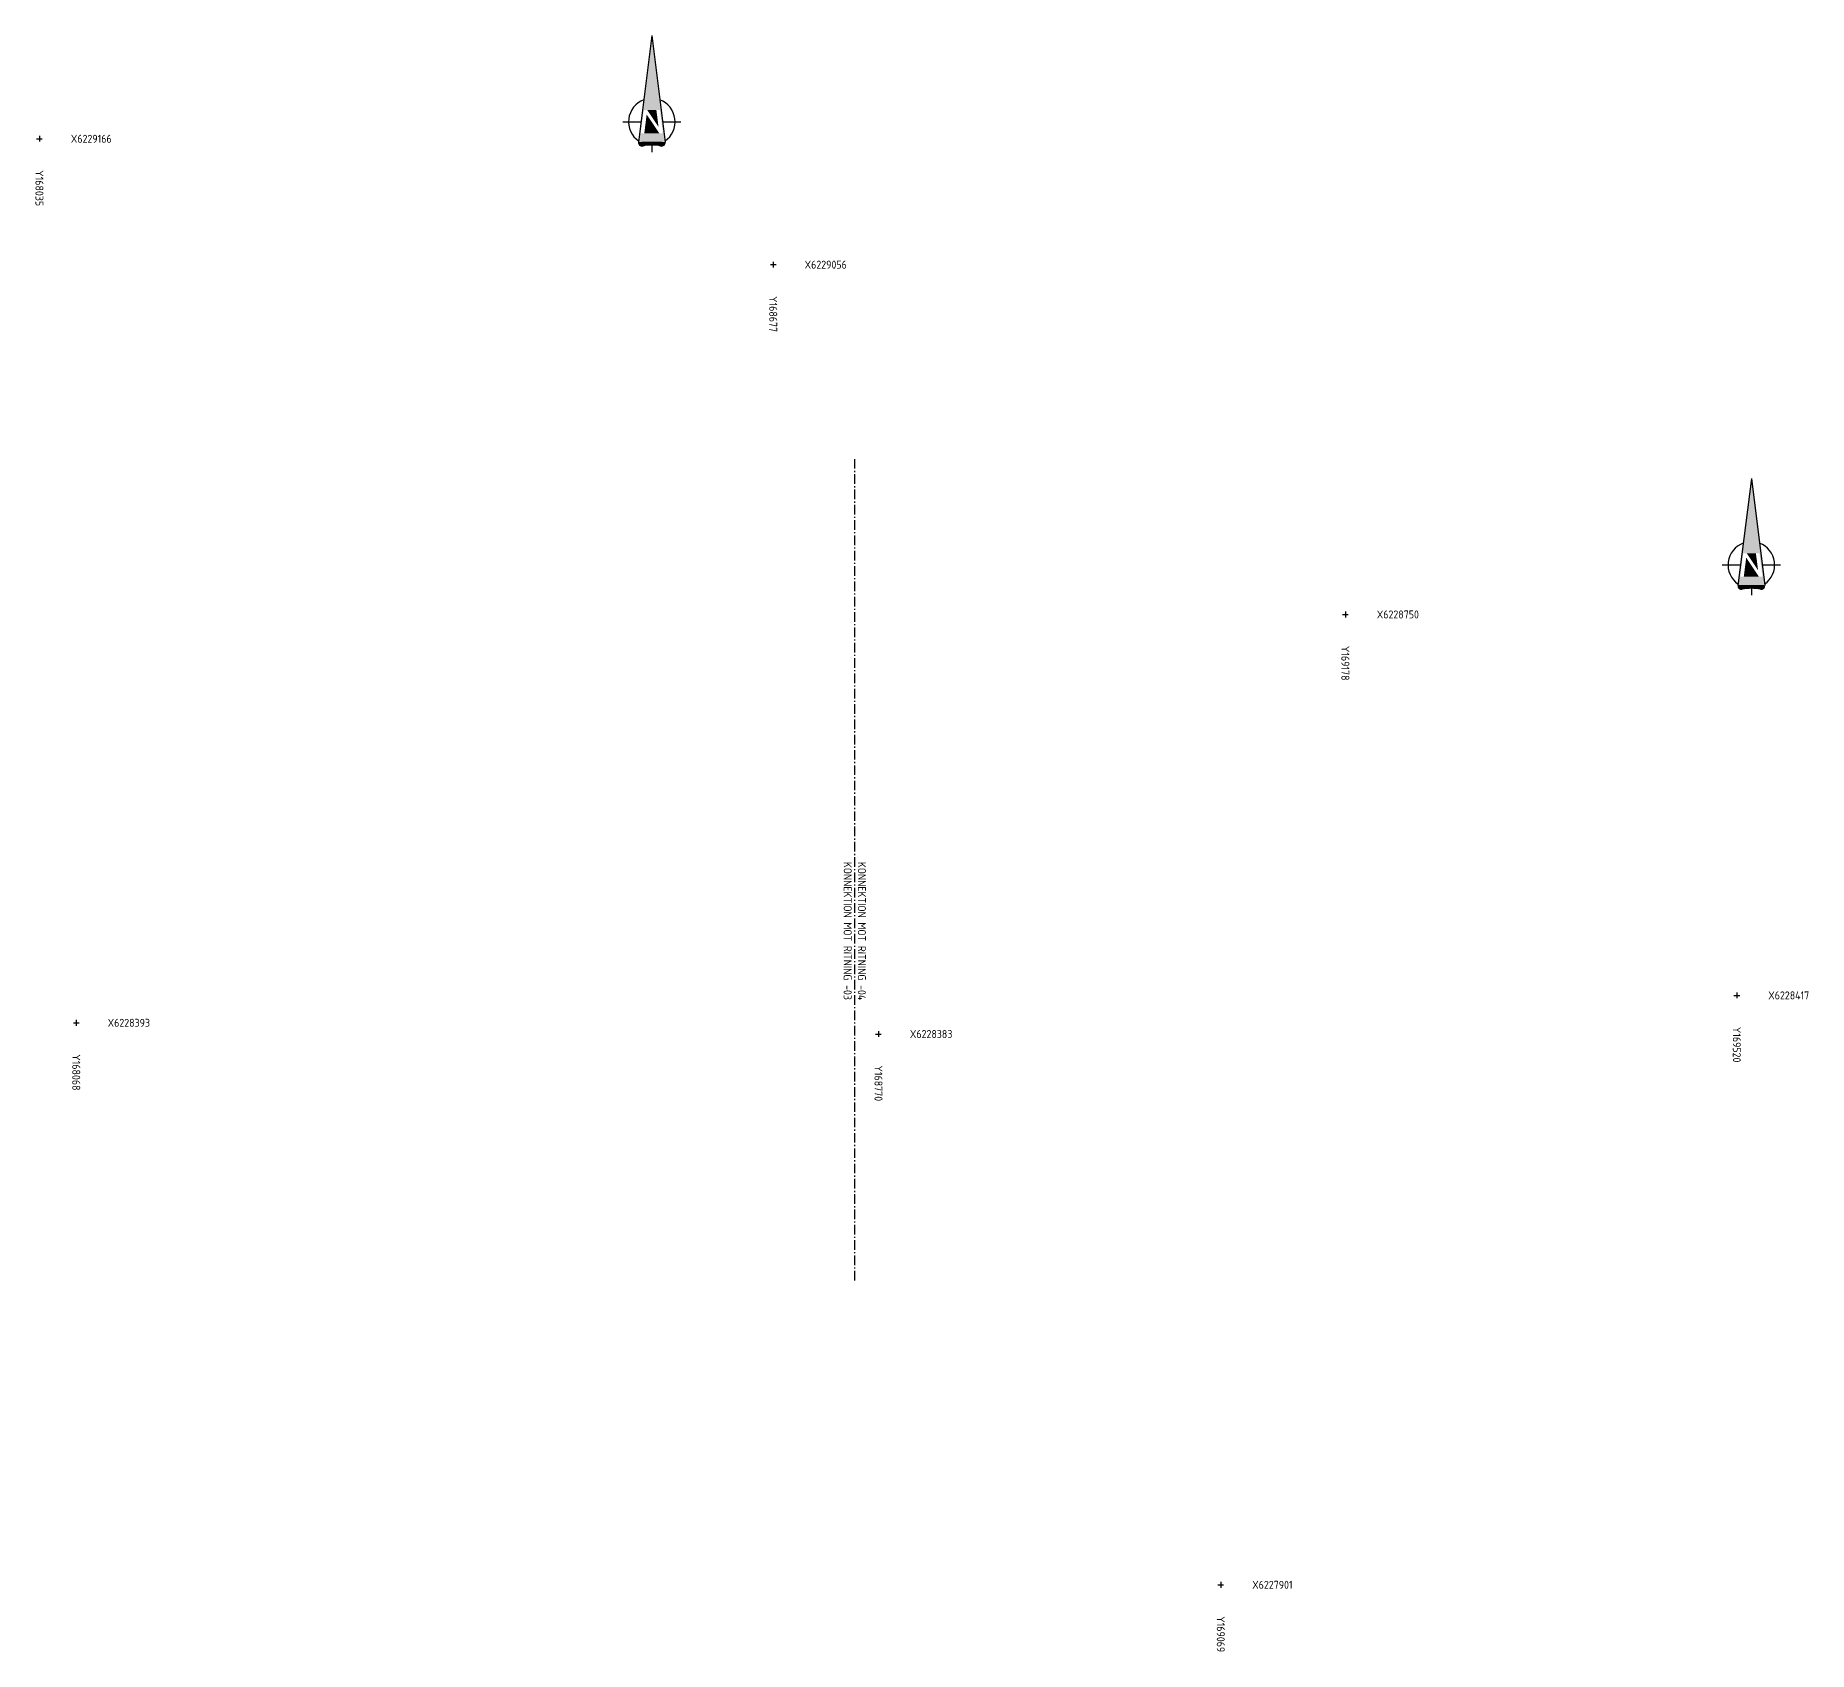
# Model space of a CAD drawing. Header units: metres. Extents: x 166062 to 169583, y 6227843 to 6229514.
# Drawn here: x 168032 to 169583, y 6227843 to 6229256 of the extents above; entities that cross this region are included whole.
import ezdxf
from ezdxf.enums import TextEntityAlignment as Align

# ---------------------------------------------------------------- set-up
doc = ezdxf.new("R2010")
doc.units = ezdxf.units.M
doc.header["$LTSCALE"] = 2
doc.linetypes.add('BH90_KONNEKTION', pattern=[6.7, 4.2, -1, 0.5, -1])
doc.layers.get('0').update_dxf_attribs({"linetype": 'CONTINUOUS'})
for name, color, linetype in [('KONNEKTION', 6, 'BH90_KONNEKTION'), ('Konnektion txt', 3, 'CONTINUOUS'), ('KOORD_KRYSS', 1, 'CONTINUOUS'), ('M-040B', 3, 'CONTINUOUS'), ('NORRPIL', 1, 'CONTINUOUS')]:
    doc.layers.add(name, color=color, linetype=linetype)
doc.styles.add('ISO', font='iso.shx')
doc.styles.add('P_ISO_35', font='ISO', dxfattribs={"height": 3.5})

# ---------------------------------------------------------------- blocks, each defined once
blk = doc.blocks.new('_ARROW6')
for p, q in [((-24.5, 25.5), (-24.5, 9.4)), ((-44.9, 0), (-51, 0)), ((51, 0), (-42.4, 11.7)), ((51, 0), (-42.4, -11.7)), ((-24.5, -9.4), (-24.5, -25.5))]:
    blk.add_line(p, q)
for centre, radius, start, end in [((-24.5, 0), 20.4, 20.193, 145.557), ((-42.7, 8.6), 3.06, 82.875, 192.2174), ((-82.6, 0), 37.7, 347.7826, 12.2174), ((-42.7, -8.6), 3.06, 167.7826, 277.125), ((-24.5, 0), 20.4, 214.443, 339.807)]:
    blk.add_arc(centre, radius, start, end)
for points in [[(-45.5, 9.9), (-42.7, 8.6), (-45.8, 8.9), (-42.7, 8.6)], [(-45.8, 8.9), (-42.7, 8.6), (-45.7, 8), (-42.7, 8.6)], [(-45.7, 8), (-42.7, 8.6), (-45.5, 6.9), (-42.7, 8.6)], [(-44.8, 10.9), (-42.7, 8.6), (-45.5, 9.9), (-42.7, 8.6)], [(-45.5, 6.9), (-45.1, 4.3), (-44.3, 7.9), (-44.1, 3.2)], [(-45.1, 4.1), (-44.9, 1.9), (-44.1, 3.3), (-43.7, 1.1)], [(-44.9, 1.8), (-44.9, 0), (-43.7, 1.2), (-43.5, -0.5)], [(-44.9, -1.8), (-44.9, 0), (-43.7, -1.2), (-43.5, 0.5)], [(-43.6, 11.6), (-42.7, 8.6), (-44.8, 10.9), (-42.7, 8.6)], [(-42.1, 11.1), (-41.9, -0.1), (-44.5, 11), (-44.6, 0.1)], [(-42.1, -11.1), (-41.9, 0.1), (-44.5, -11), (-44.6, -0.1)], [(-42.4, 11.7), (-42.7, 8.6), (-43.6, 11.6), (-42.7, 8.6)], [(-34.7, 10.7), (-34.7, -10.7), (-42.4, 11.7), (-42.4, -11.7)], [(-14.3, 7.1), (-34.7, 9.7), (-14.3, 8.2), (-34.7, 10.7)], [(-34.7, -6.6), (-18.1, 4.5), (-34.7, 6.6)], [(-14.3, 4), (-29.1, -5.9), (-14.3, -4)], [(51, 0), (-14.3, -8.2), (-14.3, 8.2)], [(-45.8, -8.9), (-42.7, -8.6), (-45.7, -8), (-42.7, -8.6)], [(-45.5, -9.9), (-42.7, -8.6), (-45.8, -8.9), (-42.7, -8.6)], [(-45.7, -8), (-42.7, -8.6), (-45.5, -6.9), (-42.7, -8.6)], [(-45.5, -6.9), (-45.1, -4.3), (-44.3, -7.9), (-44.1, -3.2)], [(-44.8, -10.9), (-42.7, -8.6), (-45.5, -9.9), (-42.7, -8.6)], [(-45.1, -4.1), (-44.9, -1.9), (-44.1, -3.3), (-43.7, -1.1)], [(-43.6, -11.6), (-42.7, -8.6), (-44.8, -10.9), (-42.7, -8.6)], [(-42.4, -11.7), (-42.7, -8.6), (-43.6, -11.6), (-42.7, -8.6)], [(-14.3, -7.1), (-34.7, -9.7), (-14.3, -8.2), (-34.7, -10.7)]]:
    blk.add_solid(points)

msp = doc.modelspace()

# ---------------------------------------------------------------- linework, layer by layer
at = {"layer": 'KONNEKTION'}
msp.add_line((168748.7, 6228167.1), (168748.7, 6228887.4), dxfattribs=at)
at = {"layer": 'KOORD_KRYSS'}
for p, q in [((168032.9, 6229165.8), (168037.9, 6229165.8)), ((168035.4, 6229168.3), (168035.4, 6229163.3)), ((168674.9, 6229055.7), (168679.9, 6229055.7)), ((168677.4, 6229058.2), (168677.4, 6229053.2)), ((169175.5, 6228749.7), (169180.5, 6228749.7)), ((169178, 6228752.2), (169178, 6228747.2)), ((169518, 6228416.5), (169523, 6228416.5)), ((169520.5, 6228419), (169520.5, 6228414)), ((168065.1, 6228392.5), (168070.1, 6228392.5)), ((168067.6, 6228395), (168067.6, 6228390)), ((168767, 6228382.7), (168772, 6228382.7)), ((168769.5, 6228385.2), (168769.5, 6228380.2)), ((169066.5, 6227900.9), (169071.5, 6227900.9)), ((169069, 6227903.4), (169069, 6227898.4))]:
    msp.add_line(p, q, dxfattribs=at)

# ---------------------------------------------------------------- block references
at = {"layer": 'NORRPIL', "rotation": 90}
for p in [(168571.2, 6229205.2), (169533.2, 6228817.5)]:
    msp.add_blockref('_ARROW6', p, dxfattribs=at)

# ---------------------------------------------------------------- texts
at = {"layer": 'Konnektion txt', "style": 'ISO'}
for s, p in [('KONNEKTION MOT RITNING -03', (168739.1, 6228533.3)), ('KONNEKTION MOT RITNING -04', (168751.5, 6228533.3))]:
    msp.add_text(s, height=7, rotation=269.9789, dxfattribs=at).set_placement(p)
at = {"layer": 'M-040B', "linetype": 'Continuous', "style": 'P_ISO_35'}
for s, p in [('X6229166', (168062.9, 6229165.8)), ('X6229056', (168704.9, 6229055.7)), ('X6228750', (169205.5, 6228749.7)), ('X6228417', (169548, 6228416.5)), ('X6228393', (168095.1, 6228392.5)), ('X6228383', (168797, 6228382.7)), ('X6227901', (169096.5, 6227900.9))]:
    msp.add_text(s, height=7, dxfattribs=at).set_placement(p, align=Align.MIDDLE_LEFT)
for s, p in [('Y168035', (168035.4, 6229138.3)), ('Y168677', (168677.4, 6229028.2)), ('Y169178', (169178, 6228722.2)), ('Y169520', (169520.5, 6228389)), ('Y168068', (168067.6, 6228365)), ('Y168770', (168769.5, 6228355.2)), ('Y169069', (169069, 6227873.4))]:
    msp.add_text(s, height=7, rotation=270, dxfattribs=at).set_placement(p, align=Align.MIDDLE_LEFT)

doc.saveas('drawing.dxf')
